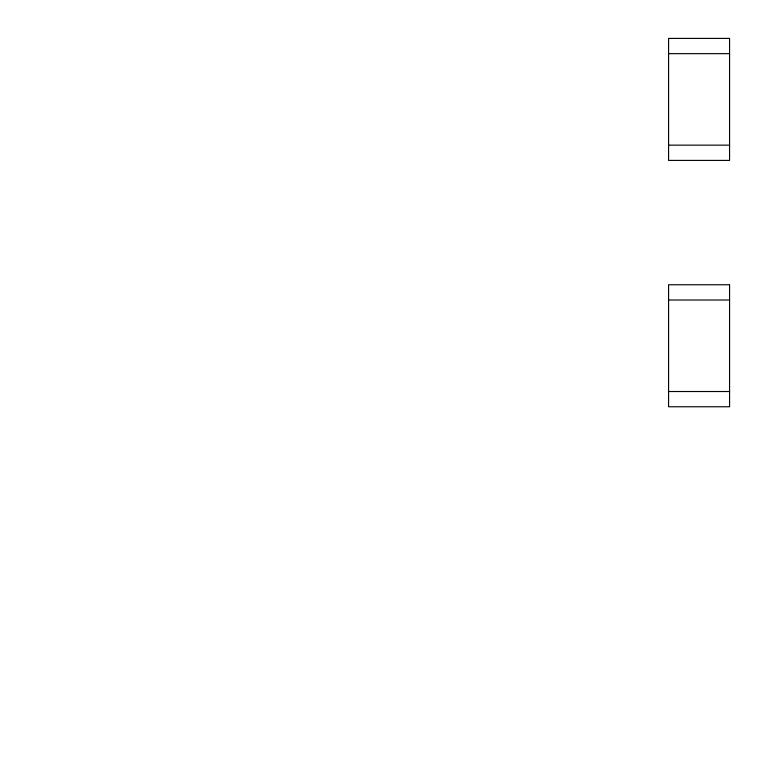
<?xml version="1.0" encoding="UTF-8"?>
<svg xmlns="http://www.w3.org/2000/svg" width="768" height="768" viewBox="0 0 768 768"><rect width="100%" height="100%" fill="white"/><g stroke="black" fill="none" stroke-linecap="round" stroke-linejoin="round"><path stroke-width="1.15" d="M668.573 53.654L729.571 53.654M668.573 145.152L729.571 145.152M668.573 300.01L729.571 300.01M668.573 391.517L729.571 391.517M729.571 38.4L668.573 38.4L668.573 160.406L729.571 160.406L729.571 38.4M729.571 284.755L668.573 284.755L668.573 406.762L729.571 406.762L729.571 284.755"/></g></svg>
